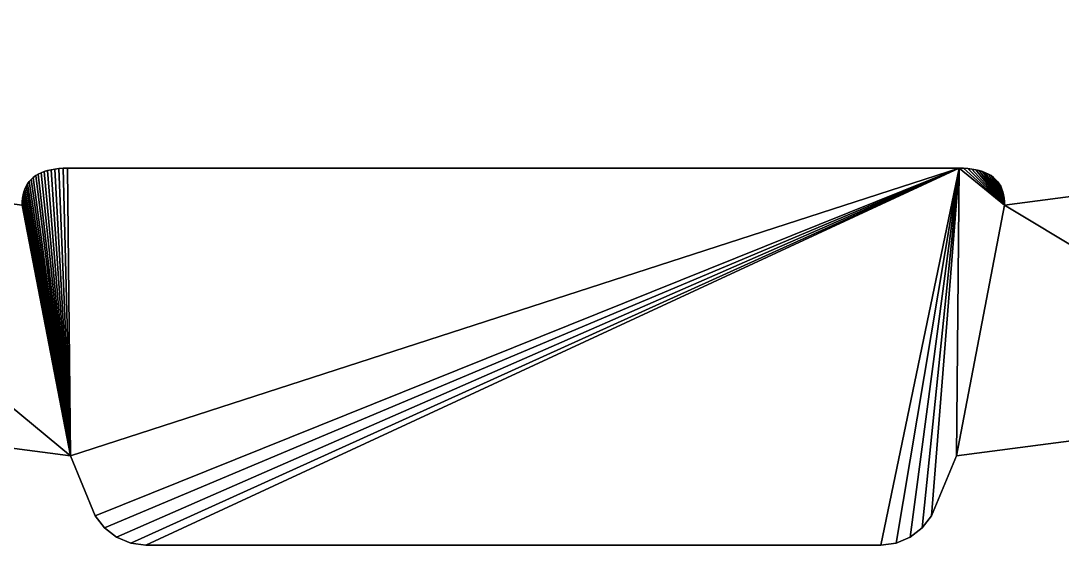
# Model space of a CAD drawing. Extents: x 0 to 417, y 0 to 203.
# Drawn here: x 302.1 to 355.5, y 4.4 to 31.3 of the extents above; entities that cross this region are included whole.
import ezdxf

# ---------------------------------------------------------------- set-up
doc = ezdxf.new("R2010")
doc.units = 0
doc.header["$LTSCALE"] = 25.4
doc.layers.get('0').update_dxf_attribs({"color": 13, "linetype": 'CONTINUOUS'})

# ---------------------------------------------------------------- blocks, each defined once
blk = doc.blocks.new('MASK_STRAP_1')
at = {"color": 0}
for p, q in [((57.801, 19.226), (57.801, 19.226, 1)), ((57.801, 19.226), (57.801, 19.226, 1)), ((57.995, 19.26), (57.995, 19.26, 1)), ((57.995, 19.26), (57.995, 19.26, 1)), ((58.2, 19.283), (58.2, 19.283, 1)), ((58.2, 19.283), (58.2, 19.283, 1)), ((58.417, 19.298), (58.417, 19.298, 1)), ((58.417, 19.298), (58.417, 19.298, 1)), ((58.646, 19.302), (58.646, 19.302, 1)), ((58.646, 19.302), (58.646, 19.302, 1)), ((104.34, 19.302), (104.34, 19.302, 1)), ((104.34, 19.302), (104.34, 19.302, 1)), ((104.569, 19.298), (104.569, 19.298, 1)), ((104.569, 19.298), (104.569, 19.298, 1)), ((104.786, 19.283), (104.786, 19.283, 1)), ((104.786, 19.283), (104.786, 19.283, 1)), ((104.991, 19.26), (104.991, 19.26, 1)), ((104.991, 19.26), (104.991, 19.26, 1)), ((105.185, 19.226), (105.185, 19.226, 1)), ((105.185, 19.226), (105.185, 19.226, 1)), ((56.779, 18.729), (56.779, 18.729, 1)), ((56.779, 18.729), (56.779, 18.729, 1)), ((56.89, 18.829), (56.89, 18.829, 1)), ((56.89, 18.829), (56.89, 18.829, 1)), ((57.012, 18.919), (57.012, 18.919, 1)), ((57.012, 18.919), (57.012, 18.919, 1)), ((57.146, 18.999), (57.146, 18.999, 1)), ((57.146, 18.999), (57.146, 18.999, 1)), ((57.292, 19.07), (57.292, 19.07, 1)), ((57.292, 19.07), (57.292, 19.07, 1)), ((57.45, 19.132), (57.45, 19.132, 1)), ((57.45, 19.132), (57.45, 19.132, 1)), ((57.62, 19.184), (57.62, 19.184, 1)), ((57.62, 19.184), (57.62, 19.184, 1)), ((105.366, 19.184), (105.366, 19.184, 1)), ((105.366, 19.184), (105.366, 19.184, 1)), ((105.536, 19.132), (105.536, 19.132, 1)), ((105.536, 19.132), (105.536, 19.132, 1)), ((105.694, 19.07), (105.694, 19.07, 1)), ((105.694, 19.07), (105.694, 19.07, 1)), ((105.839, 18.999), (105.839, 18.999, 1)), ((105.839, 18.999), (105.839, 18.999, 1)), ((105.974, 18.919), (105.974, 18.919, 1)), ((105.974, 18.919), (105.974, 18.919, 1)), ((106.096, 18.829), (106.096, 18.829, 1)), ((106.096, 18.829), (106.096, 18.829, 1)), ((106.206, 18.729), (106.206, 18.729, 1)), ((106.206, 18.729), (106.206, 18.729, 1)), ((56.457, 18.236), (56.457, 18.236, 1)), ((56.457, 18.236), (56.457, 18.236, 1)), ((56.52, 18.374), (56.52, 18.374, 1)), ((56.52, 18.374), (56.52, 18.374, 1)), ((56.594, 18.502), (56.594, 18.502, 1)), ((56.594, 18.502), (56.594, 18.502, 1)), ((56.681, 18.62), (56.681, 18.62, 1)), ((56.681, 18.62), (56.681, 18.62, 1)), ((106.305, 18.62), (106.305, 18.62, 1)), ((106.305, 18.62), (106.305, 18.62, 1)), ((106.391, 18.502), (106.391, 18.502, 1)), ((106.391, 18.502), (106.391, 18.502, 1)), ((106.466, 18.374), (106.466, 18.374, 1)), ((106.466, 18.374), (106.466, 18.374, 1)), ((106.529, 18.236), (106.529, 18.236, 1)), ((106.529, 18.236), (106.529, 18.236, 1)), ((56.339, 17.767), (56.339, 17.767, 1)), ((56.339, 17.767), (56.339, 17.767, 1)), ((56.367, 17.933), (56.367, 17.933, 1)), ((56.367, 17.933), (56.367, 17.933, 1)), ((56.406, 18.09), (56.406, 18.09, 1)), ((56.406, 18.09), (56.406, 18.09, 1)), ((106.58, 18.09), (106.58, 18.09, 1)), ((106.58, 18.09), (106.58, 18.09, 1)), ((106.619, 17.933), (106.619, 17.933, 1)), ((106.619, 17.933), (106.619, 17.933, 1)), ((106.646, 17.767), (106.646, 17.767, 1)), ((106.646, 17.767), (106.646, 17.767, 1)), ((56.32, 17.407), (56.32, 17.407, 1)), ((56.32, 17.407), (56.32, 17.407, 1)), ((56.324, 17.592), (56.324, 17.592, 1)), ((56.324, 17.592), (56.324, 17.592, 1)), ((106.662, 17.592), (106.662, 17.592, 1)), ((106.662, 17.592), (106.662, 17.592, 1)), ((106.665, 17.407), (106.665, 17.407, 1)), ((106.665, 17.407), (106.665, 17.407, 1)), ((58.789, 4.566), (58.789, 4.566, 1)), ((58.789, 4.566), (58.789, 4.566, 1)), ((104.197, 4.566), (104.197, 4.566, 1)), ((104.197, 4.566), (104.197, 4.566, 1)), ((60.059, 1.5), (60.059, 1.5, 1)), ((60.059, 1.5), (60.059, 1.5, 1)), ((102.927, 1.5), (102.927, 1.5, 1)), ((102.927, 1.5), (102.927, 1.5, 1)), ((60.536, 0.879), (60.536, 0.879, 1)), ((60.536, 0.879), (60.536, 0.879, 1)), ((102.45, 0.879), (102.45, 0.879, 1)), ((102.45, 0.879), (102.45, 0.879, 1)), ((61.157, 0.402), (61.157, 0.402, 1)), ((61.157, 0.402), (61.157, 0.402, 1)), ((61.881, 0.102), (61.881, 0.102, 1)), ((61.881, 0.102), (61.881, 0.102, 1)), ((62.657, 0), (62.657, 0, 1)), ((62.657, 0), (62.657, 0, 1)), ((100.329, 0), (100.329, 0, 1)), ((100.329, 0), (100.329, 0, 1)), ((101.105, 0.102), (101.105, 0.102, 1)), ((101.105, 0.102), (101.105, 0.102, 1)), ((101.829, 0.402), (101.829, 0.402, 1)), ((101.829, 0.402), (101.829, 0.402, 1))]:
    blk.add_line(p, q, dxfattribs=at)
mesh = blk.add_polyface(dxfattribs=at)
corners = [(41.019, 26.846), (40.828, 19.441), (40.263, 26.643), (41.019, 20.897), (41.803, 26.846), (41.803, 20.897), (42.559, 26.643), (42.559, 21.1), (43.237, 26.252), (43.237, 21.491), (43.791, 25.698), (43.791, 22.045), (44.183, 25.02), (44.183, 22.723), (44.385, 24.263), (44.385, 23.48), (39.208, 7.137), (58.789, 4.566), (56.32, 17.407), (56.324, 17.592), (56.339, 17.767), (56.367, 17.933), (56.406, 18.09), (56.457, 18.236), (56.52, 18.374), (56.594, 18.502), (56.681, 18.62), (56.779, 18.729), (56.89, 18.829), (57.012, 18.919), (57.146, 18.999), (57.292, 19.07), (57.45, 19.132), (57.62, 19.184), (57.801, 19.226), (57.995, 19.26), (58.2, 19.283), (58.417, 19.298), (58.646, 19.302), (104.34, 19.302), (60.059, 1.5), (60.536, 0.879), (61.157, 0.402), (61.881, 0.102), (62.657, 0), (40.493, 0.643), (40.493, 5.403), (41.046, 4.85), (41.046, 1.197), (41.438, 4.171), (41.438, 1.875), (41.641, 3.415), (41.641, 2.632)]
mesh.append_faces([[corners[k] for k in face] for face in [(13, 14, 15), (50, 51, 52)]], dxfattribs={"vtx0": -1, "color": 0})
mesh.append_faces([[corners[k] for k in face] for face in [(0, 1, 2), (1, 0, 3), (3, 4, 5), (5, 6, 7), (7, 8, 9), (9, 10, 11), (11, 12, 13), (16, 1, 17), (17, 39, 40), (40, 39, 41), (41, 39, 42), (42, 39, 43), (43, 39, 44), (45, 47, 48), (48, 49, 50)]], dxfattribs={"vtx0": -1, "vtx1": -1, "color": 0})
mesh.append_faces([[corners[k] for k in face] for face in [(3, 0, 4), (5, 4, 6), (7, 6, 8), (9, 8, 10), (11, 10, 12), (13, 12, 14), (17, 1, 18), (17, 18, 19), (17, 19, 20), (17, 20, 21), (17, 21, 22), (17, 22, 23), (17, 23, 24), (17, 24, 25), (17, 25, 26), (17, 26, 27), (17, 27, 28), (17, 28, 29), (17, 29, 30), (17, 30, 31), (17, 31, 32), (17, 32, 33), (17, 33, 34), (17, 34, 35), (17, 35, 36), (17, 36, 37), (17, 37, 38), (17, 38, 39), (45, 46, 47), (48, 47, 49), (50, 49, 51)]], dxfattribs={"vtx0": -1, "vtx2": -1, "color": 0})
mesh = blk.add_polyface(dxfattribs=at)
corners = [(118.6, 24.263), (118.803, 22.723), (118.6, 23.48), (118.803, 25.02), (119.194, 22.045), (119.194, 25.698), (119.748, 21.491), (119.748, 26.252), (120.426, 21.1), (120.426, 26.643), (121.183, 20.897), (121.183, 26.846), (121.966, 20.897), (121.966, 26.846), (122.158, 19.441), (122.723, 26.643), (62.657, 0), (104.34, 19.302), (100.329, 0), (101.105, 0.102), (101.829, 0.402), (102.45, 0.879), (102.927, 1.5), (104.197, 4.566), (106.665, 17.407), (123.778, 7.137), (104.569, 19.298), (104.786, 19.283), (104.991, 19.26), (105.185, 19.226), (105.366, 19.184), (105.536, 19.132), (105.694, 19.07), (105.839, 18.999), (105.974, 18.919), (106.096, 18.829), (106.206, 18.729), (106.305, 18.62), (106.391, 18.502), (106.466, 18.374), (106.529, 18.236), (106.58, 18.09), (106.619, 17.933), (106.646, 17.767), (106.662, 17.592), (121.548, 4.171), (121.345, 2.632), (121.345, 3.415), (121.548, 1.875), (121.939, 1.197), (121.939, 4.85), (122.493, 0.643), (122.493, 5.403)]
mesh.append_faces([[corners[k] for k in face] for face in [(0, 1, 2), (24, 43, 44), (45, 46, 47)]], dxfattribs={"vtx0": -1, "color": 0})
mesh.append_faces([[corners[k] for k in face] for face in [(1, 3, 4), (4, 5, 6), (6, 7, 8), (8, 9, 10), (10, 11, 12), (12, 13, 14), (16, 17, 18), (18, 17, 19), (19, 17, 20), (20, 17, 21), (21, 17, 22), (22, 17, 23), (23, 24, 25), (46, 45, 48), (48, 45, 49), (49, 50, 51)]], dxfattribs={"vtx0": -1, "vtx1": -1, "color": 0})
mesh.append_faces([[corners[k] for k in face] for face in [(23, 17, 24)]], dxfattribs={"vtx0": -1, "vtx1": -1, "vtx2": -1, "color": 0})
mesh.append_faces([[corners[k] for k in face] for face in [(1, 0, 3), (4, 3, 5), (6, 5, 7), (8, 7, 9), (10, 9, 11), (12, 11, 13), (14, 13, 15), (24, 17, 26), (24, 26, 27), (24, 27, 28), (24, 28, 29), (24, 29, 30), (24, 30, 31), (24, 31, 32), (24, 32, 33), (24, 33, 34), (24, 34, 35), (24, 35, 36), (24, 36, 37), (24, 37, 38), (24, 38, 39), (24, 39, 40), (24, 40, 41), (24, 41, 42), (24, 42, 43), (25, 24, 14), (49, 45, 50), (51, 50, 52)]], dxfattribs={"vtx0": -1, "vtx2": -1, "color": 0})
mesh = blk.add_polyface(dxfattribs=at)
corners = [(58.789, 4.566, 1), (40.828, 19.441, 1), (39.208, 7.137, 1), (56.32, 17.407, 1), (56.324, 17.592, 1), (56.339, 17.767, 1), (56.367, 17.933, 1), (56.406, 18.09, 1), (56.457, 18.236, 1), (56.52, 18.374, 1), (56.594, 18.502, 1), (56.681, 18.62, 1), (56.779, 18.729, 1), (56.89, 18.829, 1), (57.012, 18.919, 1), (57.146, 18.999, 1), (57.292, 19.07, 1), (57.45, 19.132, 1), (57.62, 19.184, 1), (57.801, 19.226, 1), (57.995, 19.26, 1), (58.2, 19.283, 1), (58.417, 19.298, 1), (58.646, 19.302, 1), (104.34, 19.302, 1), (60.059, 1.5, 1), (60.536, 0.879, 1), (61.157, 0.402, 1), (61.881, 0.102, 1), (62.657, 0, 1), (100.329, 0, 1), (101.105, 0.102, 1), (101.829, 0.402, 1), (102.45, 0.879, 1), (102.927, 1.5, 1), (104.197, 4.566, 1), (106.665, 17.407, 1), (123.778, 7.137, 1), (104.569, 19.298, 1), (104.786, 19.283, 1), (104.991, 19.26, 1), (105.185, 19.226, 1), (105.366, 19.184, 1), (105.536, 19.132, 1), (105.694, 19.07, 1), (105.839, 18.999, 1), (105.974, 18.919, 1), (106.096, 18.829, 1), (106.206, 18.729, 1), (106.305, 18.62, 1), (106.391, 18.502, 1), (106.466, 18.374, 1), (106.529, 18.236, 1), (106.58, 18.09, 1), (106.619, 17.933, 1), (106.646, 17.767, 1), (106.662, 17.592, 1), (122.158, 19.441, 1)]
mesh.append_faces([[corners[k] for k in face] for face in [(0, 1, 2), (55, 36, 56), (36, 37, 57)]], dxfattribs={"vtx0": -1, "color": 0})
mesh.append_faces([[corners[k] for k in face] for face in [(1, 0, 3), (3, 0, 4), (4, 0, 5), (5, 0, 6), (6, 0, 7), (7, 0, 8), (8, 0, 9), (9, 0, 10), (10, 0, 11), (11, 0, 12), (12, 0, 13), (13, 0, 14), (14, 0, 15), (15, 0, 16), (16, 0, 17), (17, 0, 18), (18, 0, 19), (19, 0, 20), (20, 0, 21), (21, 0, 22), (22, 0, 23), (23, 0, 24), (24, 36, 38), (38, 36, 39), (39, 36, 40), (40, 36, 41), (41, 36, 42), (42, 36, 43), (43, 36, 44), (44, 36, 45), (45, 36, 46), (46, 36, 47), (47, 36, 48), (48, 36, 49), (49, 36, 50), (50, 36, 51), (51, 36, 52), (52, 36, 53), (53, 36, 54), (54, 36, 55)]], dxfattribs={"vtx0": -1, "vtx1": -1, "color": 0})
mesh.append_faces([[corners[k] for k in face] for face in [(24, 35, 36)]], dxfattribs={"vtx0": -1, "vtx1": -1, "vtx2": -1, "color": 0})
mesh.append_faces([[corners[k] for k in face] for face in [(24, 0, 25), (24, 25, 26), (24, 26, 27), (24, 27, 28), (24, 28, 29), (24, 29, 30), (24, 30, 31), (24, 31, 32), (24, 32, 33), (24, 33, 34), (24, 34, 35), (36, 35, 37)]], dxfattribs={"vtx0": -1, "vtx2": -1, "color": 0})
mesh = blk.add_polyface(dxfattribs=at)
corners = [(40.828, 19.441, 1), (56.32, 17.407), (40.828, 19.441), (56.32, 17.407, 1)]
mesh.append_faces([[corners[k] for k in face] for face in [(0, 1, 2), (1, 0, 3)]], dxfattribs={"vtx0": -1, "color": 0})
mesh = blk.add_polyface(dxfattribs=at)
corners = [(57.62, 19.184, 1), (57.801, 19.226), (57.62, 19.184), (57.801, 19.226, 1)]
mesh.append_faces([[corners[k] for k in face] for face in [(0, 1, 2), (1, 0, 3)]], dxfattribs={"vtx0": -1, "color": 0})
mesh = blk.add_polyface(dxfattribs=at)
corners = [(57.801, 19.226, 1), (57.995, 19.26), (57.801, 19.226), (57.995, 19.26, 1)]
mesh.append_faces([[corners[k] for k in face] for face in [(0, 1, 2), (1, 0, 3)]], dxfattribs={"vtx0": -1, "color": 0})
mesh = blk.add_polyface(dxfattribs=at)
corners = [(57.995, 19.26, 1), (58.2, 19.283), (57.995, 19.26), (58.2, 19.283, 1)]
mesh.append_faces([[corners[k] for k in face] for face in [(0, 1, 2), (1, 0, 3)]], dxfattribs={"vtx0": -1, "color": 0})
mesh = blk.add_polyface(dxfattribs=at)
corners = [(58.2, 19.283, 1), (58.417, 19.298), (58.2, 19.283), (58.417, 19.298, 1)]
mesh.append_faces([[corners[k] for k in face] for face in [(0, 1, 2), (1, 0, 3)]], dxfattribs={"vtx0": -1, "color": 0})
mesh = blk.add_polyface(dxfattribs=at)
corners = [(58.417, 19.298, 1), (58.646, 19.302), (58.417, 19.298), (58.646, 19.302, 1)]
mesh.append_faces([[corners[k] for k in face] for face in [(0, 1, 2), (1, 0, 3)]], dxfattribs={"vtx0": -1, "color": 0})
mesh = blk.add_polyface(dxfattribs=at)
corners = [(58.646, 19.302, 1), (104.34, 19.302), (58.646, 19.302), (104.34, 19.302, 1)]
mesh.append_faces([[corners[k] for k in face] for face in [(0, 1, 2), (1, 0, 3)]], dxfattribs={"vtx0": -1, "color": 0})
mesh = blk.add_polyface(dxfattribs=at)
corners = [(104.34, 19.302, 1), (104.569, 19.298), (104.34, 19.302), (104.569, 19.298, 1)]
mesh.append_faces([[corners[k] for k in face] for face in [(0, 1, 2), (1, 0, 3)]], dxfattribs={"vtx0": -1, "color": 0})
mesh = blk.add_polyface(dxfattribs=at)
corners = [(104.569, 19.298, 1), (104.786, 19.283), (104.569, 19.298), (104.786, 19.283, 1)]
mesh.append_faces([[corners[k] for k in face] for face in [(0, 1, 2), (1, 0, 3)]], dxfattribs={"vtx0": -1, "color": 0})
mesh = blk.add_polyface(dxfattribs=at)
corners = [(104.786, 19.283, 1), (104.991, 19.26), (104.786, 19.283), (104.991, 19.26, 1)]
mesh.append_faces([[corners[k] for k in face] for face in [(0, 1, 2), (1, 0, 3)]], dxfattribs={"vtx0": -1, "color": 0})
mesh = blk.add_polyface(dxfattribs=at)
corners = [(104.991, 19.26, 1), (105.185, 19.226), (104.991, 19.26), (105.185, 19.226, 1)]
mesh.append_faces([[corners[k] for k in face] for face in [(0, 1, 2), (1, 0, 3)]], dxfattribs={"vtx0": -1, "color": 0})
mesh = blk.add_polyface(dxfattribs=at)
corners = [(105.185, 19.226, 1), (105.366, 19.184), (105.185, 19.226), (105.366, 19.184, 1)]
mesh.append_faces([[corners[k] for k in face] for face in [(0, 1, 2), (1, 0, 3)]], dxfattribs={"vtx0": -1, "color": 0})
mesh = blk.add_polyface(dxfattribs=at)
corners = [(106.665, 17.407, 1), (122.158, 19.441), (106.665, 17.407), (122.158, 19.441, 1)]
mesh.append_faces([[corners[k] for k in face] for face in [(0, 1, 2), (1, 0, 3)]], dxfattribs={"vtx0": -1, "color": 0})
mesh = blk.add_polyface(dxfattribs=at)
corners = [(56.779, 18.729, 1), (56.681, 18.62), (56.681, 18.62, 1), (56.779, 18.729)]
mesh.append_faces([[corners[k] for k in face] for face in [(0, 1, 2), (1, 0, 3)]], dxfattribs={"vtx0": -1, "color": 0})
mesh = blk.add_polyface(dxfattribs=at)
corners = [(56.779, 18.729, 1), (56.89, 18.829), (56.779, 18.729), (56.89, 18.829, 1)]
mesh.append_faces([[corners[k] for k in face] for face in [(0, 1, 2), (1, 0, 3)]], dxfattribs={"vtx0": -1, "color": 0})
mesh = blk.add_polyface(dxfattribs=at)
corners = [(56.89, 18.829, 1), (57.012, 18.919), (56.89, 18.829), (57.012, 18.919, 1)]
mesh.append_faces([[corners[k] for k in face] for face in [(0, 1, 2), (1, 0, 3)]], dxfattribs={"vtx0": -1, "color": 0})
mesh = blk.add_polyface(dxfattribs=at)
corners = [(57.012, 18.919, 1), (57.146, 18.999), (57.012, 18.919), (57.146, 18.999, 1)]
mesh.append_faces([[corners[k] for k in face] for face in [(0, 1, 2), (1, 0, 3)]], dxfattribs={"vtx0": -1, "color": 0})
mesh = blk.add_polyface(dxfattribs=at)
corners = [(57.146, 18.999, 1), (57.292, 19.07), (57.146, 18.999), (57.292, 19.07, 1)]
mesh.append_faces([[corners[k] for k in face] for face in [(0, 1, 2), (1, 0, 3)]], dxfattribs={"vtx0": -1, "color": 0})
mesh = blk.add_polyface(dxfattribs=at)
corners = [(57.292, 19.07, 1), (57.45, 19.132), (57.292, 19.07), (57.45, 19.132, 1)]
mesh.append_faces([[corners[k] for k in face] for face in [(0, 1, 2), (1, 0, 3)]], dxfattribs={"vtx0": -1, "color": 0})
mesh = blk.add_polyface(dxfattribs=at)
corners = [(57.45, 19.132, 1), (57.62, 19.184), (57.45, 19.132), (57.62, 19.184, 1)]
mesh.append_faces([[corners[k] for k in face] for face in [(0, 1, 2), (1, 0, 3)]], dxfattribs={"vtx0": -1, "color": 0})
mesh = blk.add_polyface(dxfattribs=at)
corners = [(105.366, 19.184, 1), (105.536, 19.132), (105.366, 19.184), (105.536, 19.132, 1)]
mesh.append_faces([[corners[k] for k in face] for face in [(0, 1, 2), (1, 0, 3)]], dxfattribs={"vtx0": -1, "color": 0})
mesh = blk.add_polyface(dxfattribs=at)
corners = [(105.536, 19.132, 1), (105.694, 19.07), (105.536, 19.132), (105.694, 19.07, 1)]
mesh.append_faces([[corners[k] for k in face] for face in [(0, 1, 2), (1, 0, 3)]], dxfattribs={"vtx0": -1, "color": 0})
mesh = blk.add_polyface(dxfattribs=at)
corners = [(105.694, 19.07, 1), (105.839, 18.999), (105.694, 19.07), (105.839, 18.999, 1)]
mesh.append_faces([[corners[k] for k in face] for face in [(0, 1, 2), (1, 0, 3)]], dxfattribs={"vtx0": -1, "color": 0})
mesh = blk.add_polyface(dxfattribs=at)
corners = [(105.839, 18.999, 1), (105.974, 18.919), (105.839, 18.999), (105.974, 18.919, 1)]
mesh.append_faces([[corners[k] for k in face] for face in [(0, 1, 2), (1, 0, 3)]], dxfattribs={"vtx0": -1, "color": 0})
mesh = blk.add_polyface(dxfattribs=at)
corners = [(105.974, 18.919, 1), (106.096, 18.829), (105.974, 18.919), (106.096, 18.829, 1)]
mesh.append_faces([[corners[k] for k in face] for face in [(0, 1, 2), (1, 0, 3)]], dxfattribs={"vtx0": -1, "color": 0})
mesh = blk.add_polyface(dxfattribs=at)
corners = [(106.096, 18.829, 1), (106.206, 18.729), (106.096, 18.829), (106.206, 18.729, 1)]
mesh.append_faces([[corners[k] for k in face] for face in [(0, 1, 2), (1, 0, 3)]], dxfattribs={"vtx0": -1, "color": 0})
mesh = blk.add_polyface(dxfattribs=at)
corners = [(106.206, 18.729), (106.305, 18.62, 1), (106.305, 18.62), (106.206, 18.729, 1)]
mesh.append_faces([[corners[k] for k in face] for face in [(0, 1, 2), (1, 0, 3)]], dxfattribs={"vtx0": -1, "color": 0})
mesh = blk.add_polyface(dxfattribs=at)
corners = [(56.457, 18.236, 1), (56.406, 18.09), (56.406, 18.09, 1), (56.457, 18.236)]
mesh.append_faces([[corners[k] for k in face] for face in [(0, 1, 2), (1, 0, 3)]], dxfattribs={"vtx0": -1, "color": 0})
mesh = blk.add_polyface(dxfattribs=at)
corners = [(56.52, 18.374, 1), (56.457, 18.236), (56.457, 18.236, 1), (56.52, 18.374)]
mesh.append_faces([[corners[k] for k in face] for face in [(0, 1, 2), (1, 0, 3)]], dxfattribs={"vtx0": -1, "color": 0})
mesh = blk.add_polyface(dxfattribs=at)
corners = [(56.594, 18.502, 1), (56.52, 18.374), (56.52, 18.374, 1), (56.594, 18.502)]
mesh.append_faces([[corners[k] for k in face] for face in [(0, 1, 2), (1, 0, 3)]], dxfattribs={"vtx0": -1, "color": 0})
mesh = blk.add_polyface(dxfattribs=at)
corners = [(56.681, 18.62, 1), (56.594, 18.502), (56.594, 18.502, 1), (56.681, 18.62)]
mesh.append_faces([[corners[k] for k in face] for face in [(0, 1, 2), (1, 0, 3)]], dxfattribs={"vtx0": -1, "color": 0})
mesh = blk.add_polyface(dxfattribs=at)
corners = [(106.305, 18.62), (106.391, 18.502, 1), (106.391, 18.502), (106.305, 18.62, 1)]
mesh.append_faces([[corners[k] for k in face] for face in [(0, 1, 2), (1, 0, 3)]], dxfattribs={"vtx0": -1, "color": 0})
mesh = blk.add_polyface(dxfattribs=at)
corners = [(106.391, 18.502), (106.466, 18.374, 1), (106.466, 18.374), (106.391, 18.502, 1)]
mesh.append_faces([[corners[k] for k in face] for face in [(0, 1, 2), (1, 0, 3)]], dxfattribs={"vtx0": -1, "color": 0})
mesh = blk.add_polyface(dxfattribs=at)
corners = [(106.466, 18.374), (106.529, 18.236, 1), (106.529, 18.236), (106.466, 18.374, 1)]
mesh.append_faces([[corners[k] for k in face] for face in [(0, 1, 2), (1, 0, 3)]], dxfattribs={"vtx0": -1, "color": 0})
mesh = blk.add_polyface(dxfattribs=at)
corners = [(106.529, 18.236), (106.58, 18.09, 1), (106.58, 18.09), (106.529, 18.236, 1)]
mesh.append_faces([[corners[k] for k in face] for face in [(0, 1, 2), (1, 0, 3)]], dxfattribs={"vtx0": -1, "color": 0})
mesh = blk.add_polyface(dxfattribs=at)
corners = [(56.339, 17.767, 1), (56.324, 17.592), (56.324, 17.592, 1), (56.339, 17.767)]
mesh.append_faces([[corners[k] for k in face] for face in [(0, 1, 2), (1, 0, 3)]], dxfattribs={"vtx0": -1, "color": 0})
mesh = blk.add_polyface(dxfattribs=at)
corners = [(56.367, 17.933, 1), (56.339, 17.767), (56.339, 17.767, 1), (56.367, 17.933)]
mesh.append_faces([[corners[k] for k in face] for face in [(0, 1, 2), (1, 0, 3)]], dxfattribs={"vtx0": -1, "color": 0})
mesh = blk.add_polyface(dxfattribs=at)
corners = [(56.406, 18.09, 1), (56.367, 17.933), (56.367, 17.933, 1), (56.406, 18.09)]
mesh.append_faces([[corners[k] for k in face] for face in [(0, 1, 2), (1, 0, 3)]], dxfattribs={"vtx0": -1, "color": 0})
mesh = blk.add_polyface(dxfattribs=at)
corners = [(106.58, 18.09), (106.619, 17.933, 1), (106.619, 17.933), (106.58, 18.09, 1)]
mesh.append_faces([[corners[k] for k in face] for face in [(0, 1, 2), (1, 0, 3)]], dxfattribs={"vtx0": -1, "color": 0})
mesh = blk.add_polyface(dxfattribs=at)
corners = [(106.619, 17.933), (106.646, 17.767, 1), (106.646, 17.767), (106.619, 17.933, 1)]
mesh.append_faces([[corners[k] for k in face] for face in [(0, 1, 2), (1, 0, 3)]], dxfattribs={"vtx0": -1, "color": 0})
mesh = blk.add_polyface(dxfattribs=at)
corners = [(106.646, 17.767), (106.662, 17.592, 1), (106.662, 17.592), (106.646, 17.767, 1)]
mesh.append_faces([[corners[k] for k in face] for face in [(0, 1, 2), (1, 0, 3)]], dxfattribs={"vtx0": -1, "color": 0})
mesh = blk.add_polyface(dxfattribs=at)
corners = [(56.324, 17.592, 1), (56.32, 17.407), (56.32, 17.407, 1), (56.324, 17.592)]
mesh.append_faces([[corners[k] for k in face] for face in [(0, 1, 2), (1, 0, 3)]], dxfattribs={"vtx0": -1, "color": 0})
mesh = blk.add_polyface(dxfattribs=at)
corners = [(106.662, 17.592), (106.665, 17.407, 1), (106.665, 17.407), (106.662, 17.592, 1)]
mesh.append_faces([[corners[k] for k in face] for face in [(0, 1, 2), (1, 0, 3)]], dxfattribs={"vtx0": -1, "color": 0})
mesh = blk.add_polyface(dxfattribs=at)
corners = [(58.789, 4.566, 1), (39.208, 7.137), (58.789, 4.566), (39.208, 7.137, 1)]
mesh.append_faces([[corners[k] for k in face] for face in [(0, 1, 2), (1, 0, 3)]], dxfattribs={"vtx0": -1, "color": 0})
mesh = blk.add_polyface(dxfattribs=at)
corners = [(123.778, 7.137, 1), (104.197, 4.566), (123.778, 7.137), (104.197, 4.566, 1)]
mesh.append_faces([[corners[k] for k in face] for face in [(0, 1, 2), (1, 0, 3)]], dxfattribs={"vtx0": -1, "color": 0})
mesh = blk.add_polyface(dxfattribs=at)
corners = [(58.789, 4.566, 1), (60.059, 1.5), (60.059, 1.5, 1), (58.789, 4.566)]
mesh.append_faces([[corners[k] for k in face] for face in [(0, 1, 2), (1, 0, 3)]], dxfattribs={"vtx0": -1, "color": 0})
mesh = blk.add_polyface(dxfattribs=at)
corners = [(104.197, 4.566), (102.927, 1.5, 1), (102.927, 1.5), (104.197, 4.566, 1)]
mesh.append_faces([[corners[k] for k in face] for face in [(0, 1, 2), (1, 0, 3)]], dxfattribs={"vtx0": -1, "color": 0})
mesh = blk.add_polyface(dxfattribs=at)
corners = [(60.059, 1.5, 1), (60.536, 0.879), (60.536, 0.879, 1), (60.059, 1.5)]
mesh.append_faces([[corners[k] for k in face] for face in [(0, 1, 2), (1, 0, 3)]], dxfattribs={"vtx0": -1, "color": 0})
mesh = blk.add_polyface(dxfattribs=at)
corners = [(102.927, 1.5), (102.45, 0.879, 1), (102.45, 0.879), (102.927, 1.5, 1)]
mesh.append_faces([[corners[k] for k in face] for face in [(0, 1, 2), (1, 0, 3)]], dxfattribs={"vtx0": -1, "color": 0})
mesh = blk.add_polyface(dxfattribs=at)
corners = [(61.157, 0.402, 1), (60.536, 0.879), (61.157, 0.402), (60.536, 0.879, 1)]
mesh.append_faces([[corners[k] for k in face] for face in [(0, 1, 2), (1, 0, 3)]], dxfattribs={"vtx0": -1, "color": 0})
mesh = blk.add_polyface(dxfattribs=at)
corners = [(102.45, 0.879, 1), (101.829, 0.402), (102.45, 0.879), (101.829, 0.402, 1)]
mesh.append_faces([[corners[k] for k in face] for face in [(0, 1, 2), (1, 0, 3)]], dxfattribs={"vtx0": -1, "color": 0})
mesh = blk.add_polyface(dxfattribs=at)
corners = [(61.881, 0.102, 1), (61.157, 0.402), (61.881, 0.102), (61.157, 0.402, 1)]
mesh.append_faces([[corners[k] for k in face] for face in [(0, 1, 2), (1, 0, 3)]], dxfattribs={"vtx0": -1, "color": 0})
mesh = blk.add_polyface(dxfattribs=at)
corners = [(62.657, 0, 1), (61.881, 0.102), (62.657, 0), (61.881, 0.102, 1)]
mesh.append_faces([[corners[k] for k in face] for face in [(0, 1, 2), (1, 0, 3)]], dxfattribs={"vtx0": -1, "color": 0})
mesh = blk.add_polyface(dxfattribs=at)
corners = [(100.329, 0, 1), (62.657, 0), (100.329, 0), (62.657, 0, 1)]
mesh.append_faces([[corners[k] for k in face] for face in [(0, 1, 2), (1, 0, 3)]], dxfattribs={"vtx0": -1, "color": 0})
mesh = blk.add_polyface(dxfattribs=at)
corners = [(101.105, 0.102, 1), (100.329, 0), (101.105, 0.102), (100.329, 0, 1)]
mesh.append_faces([[corners[k] for k in face] for face in [(0, 1, 2), (1, 0, 3)]], dxfattribs={"vtx0": -1, "color": 0})
mesh = blk.add_polyface(dxfattribs=at)
corners = [(101.829, 0.402, 1), (101.105, 0.102), (101.829, 0.402), (101.105, 0.102, 1)]
mesh.append_faces([[corners[k] for k in face] for face in [(0, 1, 2), (1, 0, 3)]], dxfattribs={"vtx0": -1, "color": 0})

msp = doc.modelspace()

# ---------------------------------------------------------------- block references
at = {"color": 0}
msp.add_blockref('MASK_STRAP_1', (245.86, 4.426), dxfattribs=at)

doc.saveas('drawing.dxf')
